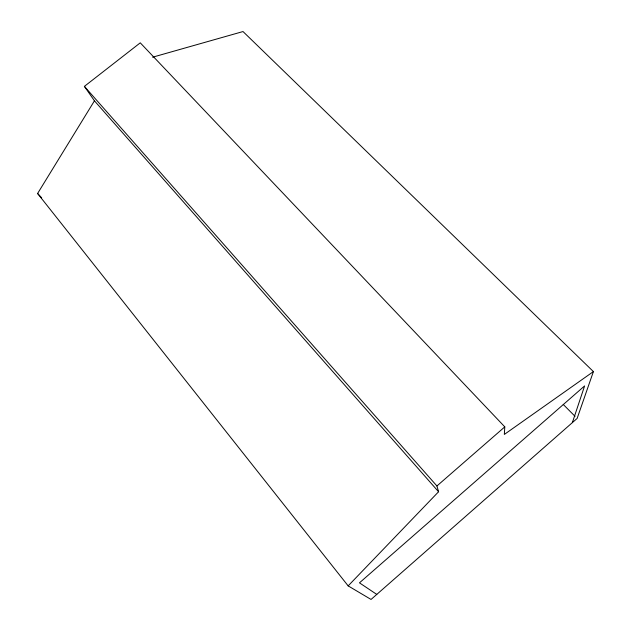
<?xml version="1.0" encoding="UTF-8"?>
<svg xmlns="http://www.w3.org/2000/svg" width="631" height="631" viewBox="0 0 631 631"><rect width="100%" height="100%" fill="white"/><g stroke="black" fill="none" stroke-linecap="round" stroke-linejoin="round"><path stroke-width="0.95" d="M94.445 100.826L37.6 193.496L348.162 585.883L438.577 491.754L94.445 100.826L84.396 86.368L140.263 42.829L504.792 426.872L504.327 434.436L593.4 371.588L243.014 31.55L152.607 57.2M572.349 422.636L584.614 385.904L359.465 582.847L376.786 594.41M593.4 371.588L577.136 418.432L371.044 599.45L348.162 585.883M438.577 491.754L436.92 485.98L504.792 426.872M563.254 404.471L575.054 416.342M37.6 193.496L41.67 197.779M84.396 86.368L436.92 485.98"/></g></svg>
